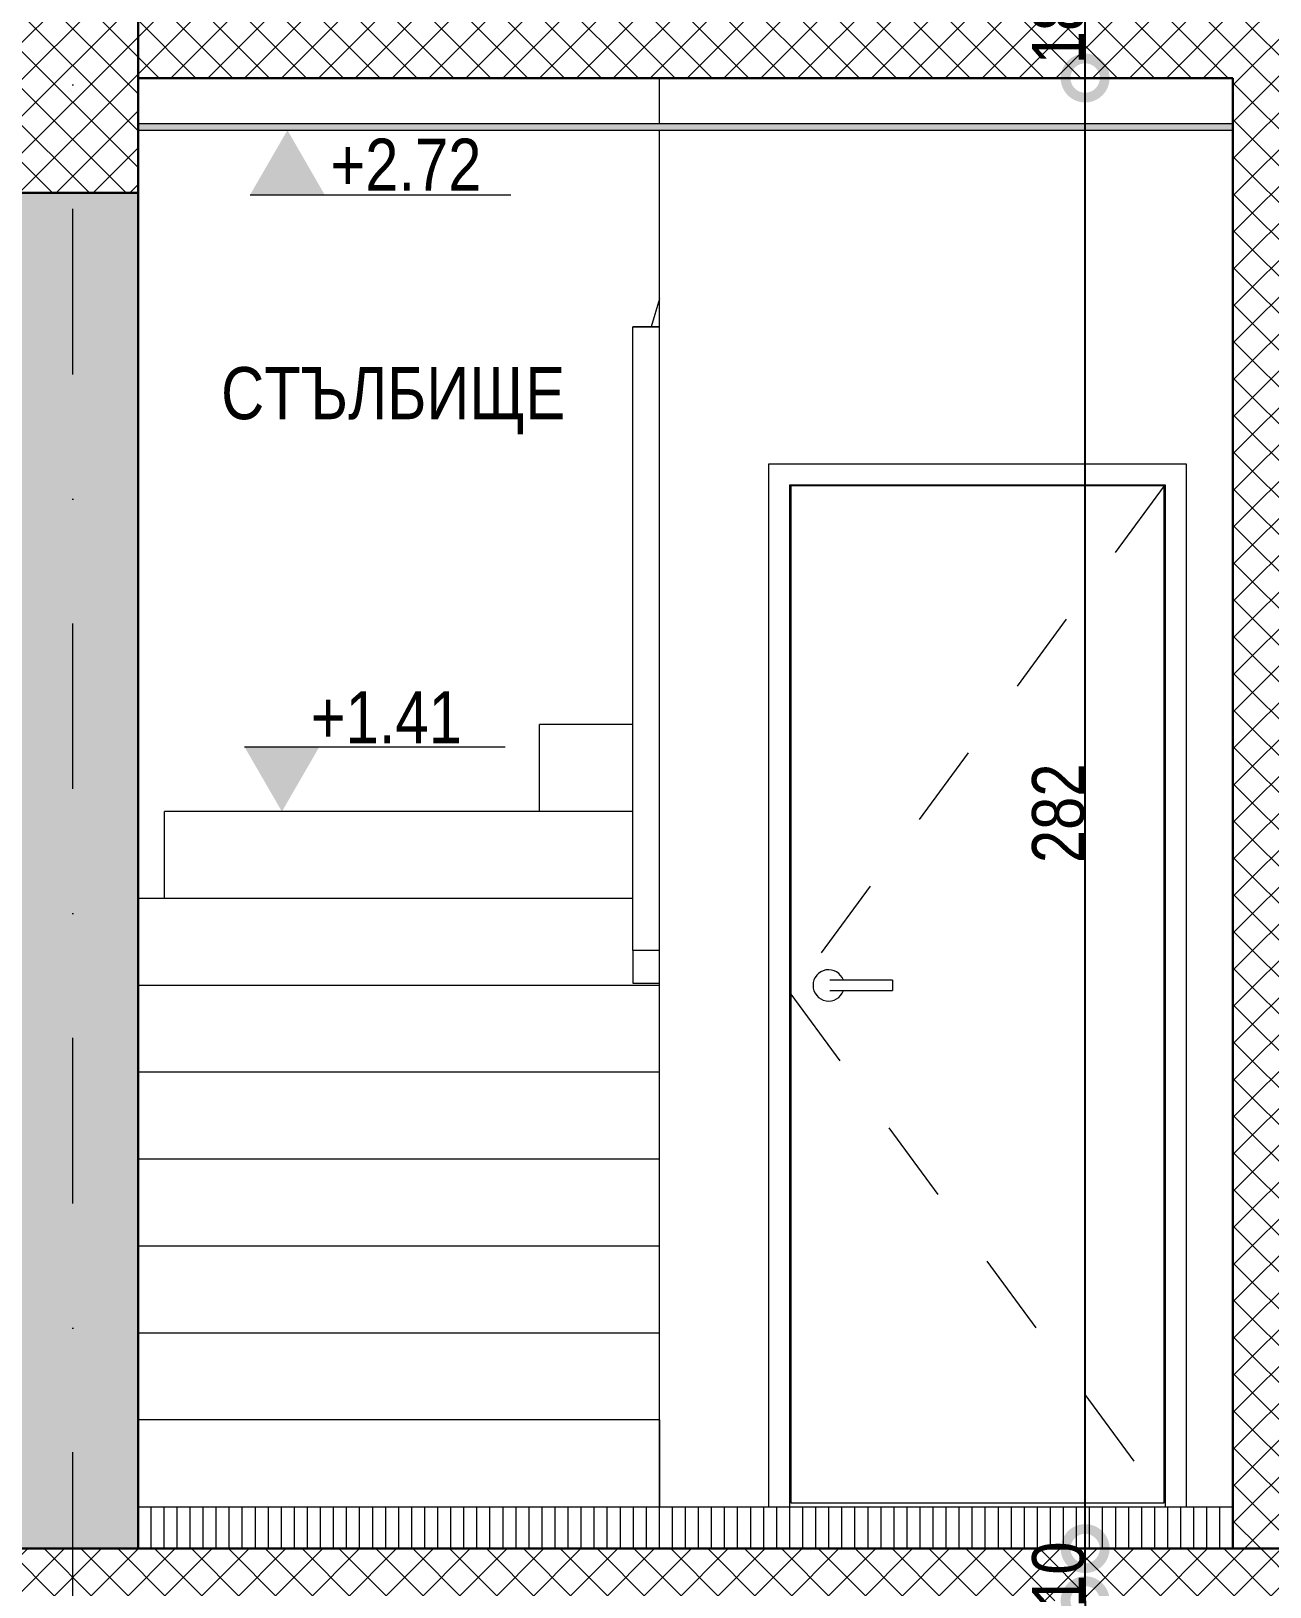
# Model space of a CAD drawing. Header units: centimetres. Extents: x 0 to 25250, y 0 to 2250.
# Drawn here: x 16122.6 to 16360.2, y 1398.1 to 1696.5 of the extents above; entities that cross this region are included whole.
import ezdxf

# ---------------------------------------------------------------- set-up
doc = ezdxf.new("R2010")
doc.units = ezdxf.units.CM
doc.linetypes.add('22-View-1$0$Dash', pattern=[31.75, 15.875, -15.875])
doc.linetypes.add('22-View-1$0$Dash dot', pattern=[79.375, 31.75, -23.8125, 0, -23.8125])
for name, color, linetype, lineweight in [('A-ANNO-DIMS', 7, 'Continuous', 9), ('A-ANNO-NOTE', 7, 'Continuous', 9), ('A-AREA-IDEN', 7, 'Continuous', 9), ('A-CLNG', 7, 'Continuous', 15), ('A-CLNG-PATT', 7, 'Continuous', 15), ('A-DETL', 7, 'Continuous', 9), ('A-DETL-GENF', 7, 'Continuous', 9), ('A-DOOR', 7, 'Continuous', 9), ('A-DOOR-FRAM', 7, 'Continuous', 15), ('A-FLOR-FNSH', 7, 'Continuous', 9), ('A-FLOR-HRAL', 7, 'Continuous', 9), ('A-FLOR-LEVL', 7, 'Continuous', 9), ('A-FLOR-PATT', 7, 'Continuous', 9), ('A-WALL', 7, 'Continuous', 9), ('G-ANNO-DIMS', 7, 'Continuous', 9), ('S-GRID', 7, 'Continuous', 9), ('S-STRS', 7, 'Continuous', 9)]:
    doc.layers.add(name, color=color, linetype=linetype, lineweight=lineweight)
doc.styles.add('22-View-1$0$Arial Narrow', font='ARIALN.TTF', dxfattribs={"height": 10})
doc.styles.add('22-View-1$0$Arial Narrow_1', font='ARIALN.TTF', dxfattribs={"height": 10})
doc.dimstyles.new('22-View-1$0$TEC_DIM', dxfattribs={"dimscale": 30.48, "dimtxt": 10.23431, "dimasz": 0.492126, "dimexe": 0.393701, "dimexo": 0.246063, "dimgap": 0, "dimtad": 1, "dimdec": 0, "dimzin": 0, "dimdsep": 46, "dimtxsty": '22-View-1$0$Arial Narrow', "dimblk1": '22-View-1$0$_DotSmall', "dimblk2": '22-View-1$0$_DotSmall', "dimsah": 1, "dimcen": 0.09, "dimazin": 0, "dimtfac": 1, "dimtdec": 4, "dimtix": 1, "dimtmove": 0, "dimatfit": 3, "dimfxl": 1, "dimtvp": 1, "dimtolj": 1, "dimtzin": 0, "dimarcsym": 2})
pattern_1 = [(45, (15996.2383, 1739.3646), (-3.535534, 3.535534), []), (135, (15996.2383, 1739.3646), (-3.535534, -3.535534), [])]

# ---------------------------------------------------------------- blocks, each defined once
blk = doc.blocks.new('TEC_DOOR-INT - 80x200-2358334-5-5')
at = {"layer": 'A-DOOR', "linetype": '22-View-1$0$Dash'}
for p, q in [((-722.34, 203.8), (-793.94, 106.3)), ((-793.94, 106.3), (-722.34, 8.8))]:
    blk.add_line(p, q, dxfattribs=at)
at = {"layer": 'A-DOOR', "lineweight": 15}
for p, q in [((-793.94, 203.8), (-793.94, 8.8)), ((-722.34, 203.8), (-793.94, 203.8)), ((-722.34, 8.8), (-722.34, 203.8)), ((-793.94, 8.8), (-722.34, 8.8))]:
    blk.add_line(p, q, dxfattribs=at)
at = {"layer": 'A-DOOR'}
for p, q in [((-774.44, 109), (-784.94, 109)), ((-774.44, 109), (-774.44, 108)), ((-774.44, 108), (-774.44, 107)), ((-784.94, 107), (-774.44, 107))]:
    blk.add_line(p, q, dxfattribs=at)
at = {"layer": 'A-DOOR', "flags": 128}
for points in [[(-784.94, 109), (-785, 109), (-785.06, 109), (-785.12, 109), (-785.18, 109), (-785.24, 109), (-785.3, 109), (-785.36, 109), (-785.42, 109), (-785.47, 109), (-785.53, 109), (-785.58, 109), (-785.64, 109), (-785.69, 109), (-785.74, 109), (-785.79, 109), (-785.84, 109), (-785.89, 109), (-785.93, 109), (-785.98, 109), (-786.02, 109), (-786.06, 109), (-786.1, 109), (-786.14, 109), (-786.17, 109), (-786.21, 109), (-786.24, 109), (-786.27, 109), (-786.29, 109), (-786.32, 109), (-786.34, 109), (-786.36, 109), (-786.38, 109), (-786.4, 109), (-786.41, 109), (-786.42, 109), (-786.43, 109), (-786.44, 109), (-786.44, 109), (-786.44, 109)], [(-786.44, 107), (-786.44, 107), (-786.44, 107), (-786.43, 107), (-786.42, 107), (-786.41, 107), (-786.4, 107), (-786.39, 107), (-786.37, 107), (-786.35, 107), (-786.33, 107), (-786.3, 107), (-786.27, 107), (-786.25, 107), (-786.21, 107), (-786.18, 107), (-786.15, 107), (-786.11, 107), (-786.07, 107), (-786.03, 107), (-785.99, 107), (-785.94, 107), (-785.9, 107), (-785.85, 107), (-785.8, 107), (-785.75, 107), (-785.7, 107), (-785.65, 107), (-785.6, 107), (-785.54, 107), (-785.49, 107), (-785.43, 107), (-785.37, 107), (-785.32, 107), (-785.26, 107), (-785.2, 107), (-785.14, 107), (-785.08, 107), (-785.02, 107), (-784.96, 107), (-784.94, 107)]]:
    blk.add_lwpolyline(points, dxfattribs=at)
at = {"layer": 'A-DOOR'}
for start, end in [(19.6343, 180), (180, 340.4367)]:
    blk.add_arc((-786.69, 108), 3, start, end, dxfattribs=at)
at = {"layer": 'A-DOOR-FRAM'}
for p, q in [((-798.14, 8), (-798.14, 208)), ((-798.14, 208), (-718.14, 208)), ((-718.14, 208), (-718.14, 8)), ((-794.14, 8), (-794.14, 204)), ((-794.14, 204), (-722.14, 204)), ((-722.14, 204), (-722.14, 8))]:
    blk.add_line(p, q, dxfattribs=at)
blk = doc.blocks.new('Railing - Railing-2455743-5-5')
at = {"layer": 'A-FLOR-HRAL'}
for p, q in [((-804.06, 398), (-809.14, 398)), ((-809.14, 398), (-809.14, 388.69)), ((-804.06, 388.69), (-804.06, 398)), ((-809.14, 388.69), (-804.06, 388.69)), ((-809.14, 388.69), (-809.14, 308)), ((-804.06, 388.69), (-804.06, 308)), ((-819.14, 239.67), (-820.76, 234.28)), ((-824.22, 234.28), (-819.14, 234.28)), ((-824.22, 114.67), (-824.22, 234.28)), ((-819.14, 234.28), (-824.22, 234.28)), ((-824.22, 114.67), (-824.22, 108.43)), ((-819.14, 114.67), (-824.22, 114.67)), ((-824.22, 108.43), (-819.14, 108.43))]:
    blk.add_line(p, q, dxfattribs=at)
blk = doc.blocks.new('Spot Elevations - ELEVATION_PROJECT-V35-5-5')
at = {"layer": 'A-ANNO-NOTE'}
blk.add_hatch(color=256, dxfattribs=at).paths.add_polyline_path([(-886.85, 549.61), (-872.54, 549.61), (-879.69, 562)])
blk.add_line((-886.85, 549.61), (-836.85, 549.61), dxfattribs=at)
blk = doc.blocks.new('22-View-1$0$_DotSmall')
at = {"color": 0, "linetype": 'ByBlock', "const_width": 0.5}
blk.add_lwpolyline([(-0.0625, 0, 1), (0.0625, 0, 1)], format="xyb", close=True, dxfattribs=at)
blk = doc.blocks.new('*D3190')
at = {"layer": 'A-ANNO-DIMS', "color": 0, "lineweight": -2, "transparency": 16777216}
for p, q in [((16324.75, 1405.47), (16324.75, 1420.47)), ((16324.75, 1395.47), (16324.75, 1405.47)), ((16329.6, 1405.47), (16336.75, 1405.47)), ((16324.75, 1395.47), (16324.75, 1380.47)), ((16329.6, 1395.47), (16336.75, 1395.47))]:
    blk.add_line(p, q, dxfattribs=at)
at = {"layer": 'A-ANNO-DIMS', "color": 0, "lineweight": -2, "transparency": 16777216, "xscale": 15, "yscale": 15, "zscale": 15}
for p, rotation in [((16324.75, 1405.47), 270), ((16324.75, 1395.47), 90)]:
    blk.add_blockref('22-View-1$0$_DotSmall', p, dxfattribs=dict(at, rotation=rotation))
at = {"layer": 'A-ANNO-DIMS', "color": 0, "transparency": 16777216, "insert": (16319.64, 1400.47), "char_height": 10, "width": 15.2053, "attachment_point": 5, "rotation": 90, "style": '22-View-1$0$Arial Narrow'}
blk.add_mtext('\\A1;10', dxfattribs=at)
blk = doc.blocks.new('*D3191')
at = {"layer": 'A-ANNO-DIMS', "color": 0, "lineweight": -2, "transparency": 16777216}
for p, q in [((16324.75, 1405.47), (16324.75, 1687.47)), ((16329.6, 1687.47), (16336.75, 1687.47)), ((16329.6, 1405.47), (16336.75, 1405.47))]:
    blk.add_line(p, q, dxfattribs=at)
at = {"layer": 'A-ANNO-DIMS', "color": 0, "lineweight": -2, "transparency": 16777216, "xscale": 15, "yscale": 15, "zscale": 15}
for p, rotation in [((16324.75, 1687.47), 90), ((16324.75, 1405.47), 270)]:
    blk.add_blockref('22-View-1$0$_DotSmall', p, dxfattribs=dict(at, rotation=rotation))
at = {"layer": 'A-ANNO-DIMS', "color": 0, "transparency": 16777216, "insert": (16319.64, 1546.47), "char_height": 10, "width": 22.8079, "attachment_point": 5, "rotation": 90, "style": '22-View-1$0$Arial Narrow'}
blk.add_mtext('\\A1;282', dxfattribs=at)
blk = doc.blocks.new('*D3192')
at = {"layer": 'A-ANNO-DIMS', "color": 0, "lineweight": -2, "transparency": 16777216}
for p, q in [((16324.75, 1687.47), (16324.75, 1705.47)), ((16329.6, 1705.47), (16336.75, 1705.47)), ((16329.6, 1687.47), (16336.75, 1687.47))]:
    blk.add_line(p, q, dxfattribs=at)
at = {"layer": 'A-ANNO-DIMS', "color": 0, "lineweight": -2, "transparency": 16777216, "xscale": 15, "yscale": 15, "zscale": 15}
for p, rotation in [((16324.75, 1705.47), 90), ((16324.75, 1687.47), 270)]:
    blk.add_blockref('22-View-1$0$_DotSmall', p, dxfattribs=dict(at, rotation=rotation))
at = {"layer": 'A-ANNO-DIMS', "color": 0, "transparency": 16777216, "insert": (16319.64, 1696.47), "char_height": 10, "width": 15.2053, "attachment_point": 5, "rotation": 90, "style": '22-View-1$0$Arial Narrow'}
blk.add_mtext('\\A1;18', dxfattribs=at)
blk = doc.blocks.new('Spot Elevations - ELEVATION_PROJECT-150941-5-5')
at = {"layer": 'A-ANNO-NOTE'}
blk.add_hatch(color=256, dxfattribs=at).paths.add_polyline_path([(-1179.05, 312.39), (-1164.73, 312.39), (-1171.89, 300)])
blk.add_line((-1179.05, 312.39), (-1129.05, 312.39), dxfattribs=at)

msp = doc.modelspace()

# ---------------------------------------------------------------- hatches: boundary and pattern name
at = {"layer": 'A-CLNG-PATT', "lineweight": 5, "true_color": 0xffff80}
msp.add_hatch(color=51, dxfattribs=at).paths.add_polyline_path([(16143.1, 1677.47), (16353.1, 1677.47), (16353.1, 1678.72), (16143.1, 1678.72)])
at = {"layer": 'A-DETL-GENF'}
h = msp.add_hatch(dxfattribs=at)
h.set_pattern_fill('FP1_8', color=256, style=0, pattern_type=2)
h.set_pattern_definition(pattern_1)
h.paths.add_polyline_path([(16143.1, 1665.47), (16143.1, 1705.47), (16118.1, 1705.47), (16118.1, 1665.47)])
h = msp.add_hatch(dxfattribs=at)
h.set_pattern_fill('FP1_8', color=256, style=0, pattern_type=2)
h.set_pattern_definition(pattern_1)
h.paths.add_polyline_path([(16378.1, 1405.47), (16378.1, 1705.47), (16353.1, 1705.47), (16353.1, 1405.47)])
at = {"layer": 'A-DETL-GENF', "true_color": 0x808080}
msp.add_hatch(color=8, dxfattribs=at).paths.add_polyline_path([(16143.1, 1405.47), (16143.1, 1665.47), (16118.1, 1665.47), (16118.1, 1405.47)])
at = {"layer": 'A-FLOR-PATT'}
h = msp.add_hatch(dxfattribs=at)
h.set_pattern_fill('FP1_8', color=256, style=0, pattern_type=2)
h.set_pattern_definition(pattern_1)
h.paths.add_polyline_path([(16214.69, 1687.47), (16353.1, 1687.47), (16353.1, 1705.47), (16143.1, 1705.47), (16143.1, 1687.47)])
at = {"layer": 'A-FLOR-PATT', "true_color": 0x787878}
h = msp.add_hatch(dxfattribs=at)
h.set_pattern_fill('FP1_4', color=8, style=0, pattern_type=2)
h.set_pattern_definition([(270, (16058.1043, 1413.4686), (2.5, 2e-16), [])])
h.paths.add_polyline_path([(16324.52, 1405.47), (16353.1, 1405.47), (16353.1, 1413.47), (16143.1, 1413.47), (16143.1, 1405.47), (16214.69, 1405.47)])
at = {"layer": 'A-FLOR-PATT'}
h = msp.add_hatch(dxfattribs=at)
h.set_pattern_fill('FP1_8', color=256, style=0, pattern_type=2)
h.set_pattern_definition(pattern_1)
h.paths.add_polyline_path([(15423.1, 1395.47), (16134.65, 1395.47), (16134.65, 1405.47), (15363.1, 1405.47), (15363.1, 1395.47), (15413.1, 1395.47)])
h = msp.add_hatch(dxfattribs=at)
h.set_pattern_fill('FP1_8', color=256, style=0, pattern_type=2)
h.set_pattern_definition(pattern_1)
h.paths.add_polyline_path([(16153.1, 1395.47), (16364.98, 1395.47), (16364.98, 1405.47), (16134.65, 1405.47), (16134.65, 1395.47), (16143.1, 1395.47)])

# ---------------------------------------------------------------- linework, layer by layer
at = {"layer": 'A-CLNG', "lineweight": 5}
for p, q in [((16353.1, 1678.72), (16143.1, 1678.72)), ((16143.1, 1677.47), (16353.1, 1677.47))]:
    msp.add_line(p, q, dxfattribs=at)
at = {"layer": 'A-DETL', "color": 7, "lineweight": 30}
for p, q in [((16143.1, 1665.47), (16143.1, 1705.47)), ((16353.1, 1687.47), (16353.1, 1405.47)), ((16143.1, 1665.47), (16118.1, 1665.47)), ((16143.1, 1405.47), (16143.1, 1665.47)), ((16118.1, 1405.47), (16143.1, 1405.47)), ((16353.1, 1405.47), (16378.1, 1405.47))]:
    msp.add_line(p, q, dxfattribs=at)
at = {"layer": 'A-FLOR-FNSH', "lineweight": 30}
for p, q in [((16143.1, 1687.47), (16353.1, 1687.47)), ((16143.1, 1405.47), (16353.1, 1405.47))]:
    msp.add_line(p, q, dxfattribs=at)
at = {"layer": 'A-FLOR-FNSH'}
msp.add_line((16143.1, 1413.47), (16353.1, 1413.47), dxfattribs=at)
at = {"layer": 'A-FLOR-LEVL', "linetype": '22-View-1$0$Dash'}
msp.add_line((15180.69, 1405.47), (17044.79, 1405.47), dxfattribs=at)
at = {"layer": 'A-WALL'}
for p, q in [((16243.1, 1678.72), (16243.1, 1687.47)), ((16243.1, 1413.47), (16243.1, 1677.47)), ((16264.1, 1413.47), (16264.1, 1613.47)), ((16264.1, 1613.47), (16344.1, 1613.47)), ((16344.1, 1613.47), (16344.1, 1413.47))]:
    msp.add_line(p, q, dxfattribs=at)
at = {"layer": 'S-GRID', "color": 1, "linetype": '22-View-1$0$Dash dot', "lineweight": 18, "true_color": 0xff0000}
msp.add_line((16130.6, 1312.72), (16130.6, 2057.56), dxfattribs=at)
at = {"layer": 'S-STRS'}
for p, q in [((16220.09, 1546.8), (16220.09, 1563.47)), ((16238.02, 1563.47), (16220.09, 1563.47)), ((16148.2, 1530.14), (16148.2, 1546.8)), ((16238.02, 1546.8), (16148.2, 1546.8)), ((16238.02, 1530.14), (16143.1, 1530.14)), ((16243.1, 1513.47), (16143.1, 1513.47)), ((16243.1, 1496.8), (16143.1, 1496.8)), ((16243.1, 1480.14), (16143.1, 1480.14)), ((16243.1, 1463.47), (16143.1, 1463.47)), ((16243.1, 1446.8), (16143.1, 1446.8)), ((16243.1, 1430.14), (16143.1, 1430.14)), ((16243.1, 1430.14), (16243.1, 1413.47))]:
    msp.add_line(p, q, dxfattribs=at)

# ---------------------------------------------------------------- block references
at = {"layer": 'A-DOOR-FRAM'}
msp.add_blockref('TEC_DOOR-INT - 80x200-2358334-5-5', (17062.25, 1405.47), dxfattribs=at)
at = {"layer": 'A-FLOR-HRAL'}
msp.add_blockref('Railing - Railing-2455743-5-5', (17062.25, 1405.47), dxfattribs=at)
at = {"layer": 'G-ANNO-DIMS'}
for name, p in [('Spot Elevations - ELEVATION_PROJECT-V35-5-5', (17051.45, 1115.47)), ('Spot Elevations - ELEVATION_PROJECT-150941-5-5', (17342.59, 1246.8))]:
    msp.add_blockref(name, p, dxfattribs=at)

# ---------------------------------------------------------------- texts
at = {"layer": 'A-AREA-IDEN', "insert": (16192.03, 1619.15), "char_height": 10, "width": 67.45, "attachment_point": 8, "line_spacing_factor": 0.949189, "style": '22-View-1$0$Arial Narrow_1'}
msp.add_mtext('\\pt63.5,127,190.5,254,317.5,381,444.5,508,571.5,635,698.5,762,825.5,889,952.5,1016,1079.5,1143,1206.5,1270,1333.5,1397,1460.5,1524,1587.5,1651,1714.5,1778,1841.5,1905,1968.5,2032;{\\fArial Narrow|b0|i0|c204|p34;СТЪЛБИЩЕ}', dxfattribs=at)
at = {"layer": 'G-ANNO-DIMS', "char_height": 10, "width": 34.7536, "attachment_point": 1, "line_spacing_factor": 0.974696, "style": '22-View-1$0$Arial Narrow'}
for s, insert in [('+2.72', (16179.98, 1675.85)), ('+1.41', (16176.22, 1569.89))]:
    msp.add_mtext(s, dxfattribs=dict(at, insert=insert))

# ---------------------------------------------------------------- dimensions: what is measured, and where the dimension line sits
at = {"layer": 'A-ANNO-DIMS'}
for base, p1, p2, override, picture, middle in [((16324.75, 1705.47), (16322.1, 1687.47), (16322.1, 1705.47), {"dimpost": '<>', "dimfxl": 18}, '*D3192', (16319.64, 1696.47)), ((16324.75, 1687.47), (16322.1, 1405.47), (16322.1, 1687.47), {"dimpost": '<>', "dimfxl": 282}, '*D3191', (16319.64, 1546.47)), ((16324.75, 1405.47), (16322.1, 1395.47), (16322.1, 1405.47), {"dimpost": '<>', "dimfxl": 10}, '*D3190', (16319.64, 1400.47))]:
    dim = msp.add_linear_dim(base=base, p1=p1, p2=p2, angle=90, dimstyle='22-View-1$0$TEC_DIM', override=override, dxfattribs=at)
    dim.commit()
    dim.dimension.update_dxf_attribs({"geometry": picture, "text_midpoint": middle})

doc.saveas('drawing.dxf')
